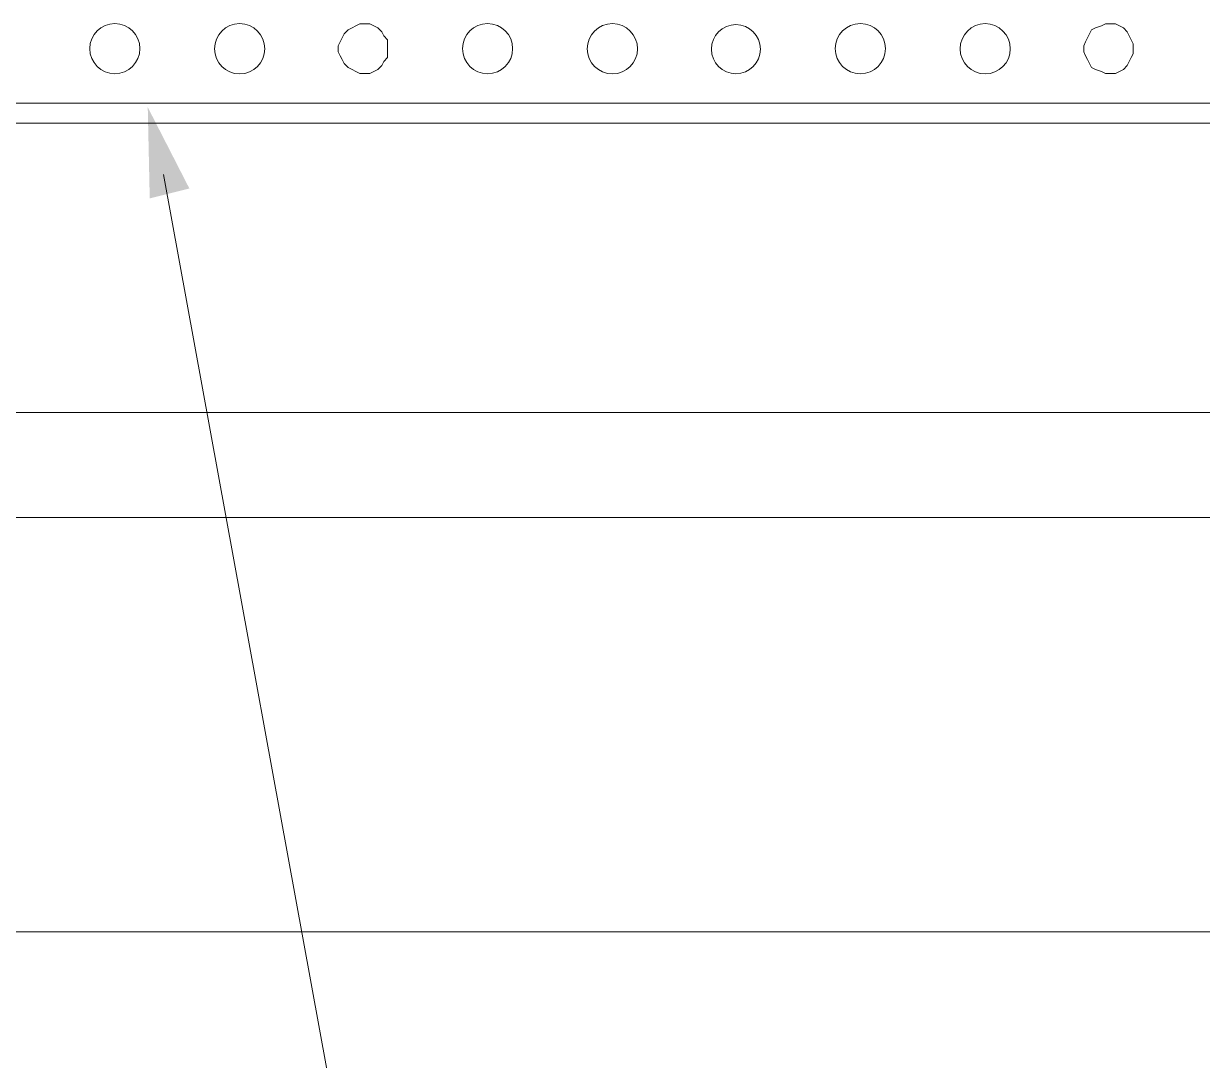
# Model space of a CAD drawing. Header units: inches. Extents: x 0.21 to 4.55, y 0.23 to 3.12.
# Drawn here: x 3.6129 to 3.8975, y 0.8295 to 1.0799 of the extents above; entities that cross this region are included whole.
import ezdxf

# ---------------------------------------------------------------- set-up
doc = ezdxf.new("R2010")
doc.units = ezdxf.units.IN
doc.header["$MEASUREMENT"] = 0
doc.layers.add('PDF_0', color=7, linetype='Continuous')
doc.layers.add('PDF_PROYECCION 2', color=7, linetype='Continuous')

msp = doc.modelspace()

# ---------------------------------------------------------------- linework, layer by layer
at = {"layer": 'PDF_0', "lineweight": 5}
for points in [[(3.6467, 1.04346), (3.69362, 0.78635), (3.80566, 0.78635)], [(2.99218, 0.98601), (4.14082, 0.98601)], [(4.14082, 0.96063), (3.37187, 0.96063), (3.37187, 0.86056)], [(4.24999, 0.86056), (2.81407, 0.86056)]]:
    msp.add_lwpolyline(points, dxfattribs=at)
at = {"layer": 'PDF_0', "transparency": 33554559}
msp.add_solid([(3.64335, 1.03772), (3.64287, 1.05974), (3.65292, 1.04011)], dxfattribs=at)
at = {"layer": 'PDF_PROYECCION 2', "lineweight": 5}
for points in [[(3.7008, 1.07363), (3.7008, 1.07507), (3.7008, 1.07602), (3.69985, 1.07698), (3.69937, 1.07794), (3.69841, 1.0789), (3.69745, 1.07937), (3.6965, 1.07985), (3.69506, 1.07985), (3.6941, 1.07985), (3.69314, 1.07937), (3.69219, 1.0789), (3.69123, 1.07842), (3.69027, 1.07746), (3.68979, 1.0765), (3.68931, 1.07554), (3.68883, 1.07459), (3.68883, 1.07315), (3.68931, 1.07219), (3.68979, 1.07124), (3.69027, 1.07028), (3.69123, 1.06932), (3.69219, 1.06884), (3.69314, 1.06836), (3.6941, 1.06788), (3.69506, 1.06788), (3.6965, 1.06788), (3.69745, 1.06836), (3.69841, 1.06884), (3.69937, 1.0698), (3.69985, 1.07076), (3.7008, 1.07171), (3.7008, 1.07267)], [(3.88083, 1.07363), (3.88083, 1.07507), (3.88035, 1.07602), (3.87988, 1.07698), (3.8794, 1.07794), (3.87844, 1.0789), (3.87748, 1.07937), (3.87652, 1.07985), (3.87509, 1.07985), (3.87413, 1.07985), (3.87317, 1.07937), (3.87174, 1.0789), (3.87078, 1.07842), (3.8703, 1.07746), (3.86982, 1.0765), (3.86934, 1.07554), (3.86886, 1.07459), (3.86886, 1.07315), (3.86934, 1.07219), (3.86982, 1.07124), (3.8703, 1.07028), (3.87078, 1.06932), (3.87174, 1.06884), (3.87317, 1.06836), (3.87413, 1.06788), (3.87509, 1.06788), (3.87652, 1.06788), (3.87748, 1.06836), (3.87844, 1.06884), (3.8794, 1.0698), (3.87988, 1.07076), (3.88035, 1.07171), (3.88083, 1.07267)]]:
    msp.add_lwpolyline(points, close=True, dxfattribs=at)
for points in [[(3.37187, 1.0607), (4.14082, 1.0607)], [(3.37187, 1.05591), (4.14082, 1.05591)]]:
    msp.add_lwpolyline(points, dxfattribs=at)
for centre, radius in [((3.63491, 1.07389), 0.00605), ((3.66506, 1.07385), 0.00607), ((3.72493, 1.07389), 0.00605), ((3.75507, 1.07385), 0.00607), ((3.7849, 1.07376), 0.00592), ((3.7849, 1.07376), 0.00592), ((3.81494, 1.07389), 0.00605), ((3.84508, 1.07385), 0.00607)]:
    msp.add_circle(centre, radius, dxfattribs=at)

doc.saveas('drawing.dxf')
